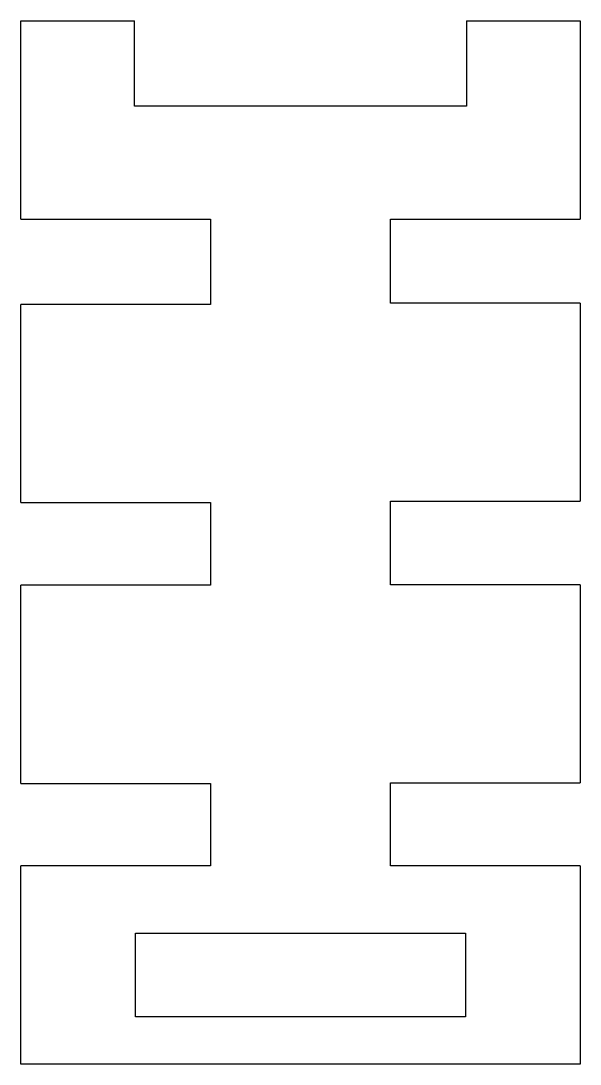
# Model space of a CAD drawing. Extents: x -59 to 59, y -110 to 110.
import ezdxf

# ---------------------------------------------------------------- set-up
doc = ezdxf.new("R2010")
doc.units = 0
doc.layers.get('0').update_dxf_attribs({"linetype": 'continuous'})

# ---------------------------------------------------------------- blocks, each defined once
blk = doc.blocks.new('SKETCH')
at = {"color": 7}
for p, q in [((-59, 68.2), (-59, 110)), ((-59, 110), (-35, 110)), ((-35, 92), (-35, 110)), ((35, 110), (35, 92)), ((35, 110), (59, 110)), ((59, 110), (59, 68.2)), ((35, 92), (-35, 92)), ((-59, 68.2), (-19, 68.2)), ((-19, 68.2), (-19, 50.2)), ((19, 68.2), (59, 68.2)), ((19, 50.5), (19, 68.2)), ((-59, 8.4), (-59, 50.2)), ((-19, 50.2), (-59, 50.2)), ((59, 50.5), (19, 50.5)), ((59, 50.5), (59, 8.7)), ((-59, 8.4), (-19, 8.4)), ((-19, 8.4), (-19, -9)), ((19, 8.7), (59, 8.7)), ((19, -8.9), (19, 8.7)), ((-59, -50.8), (-59, -9)), ((-19, -9), (-59, -9)), ((59, -8.9), (19, -8.9)), ((59, -8.9), (59, -50.7)), ((-59, -50.8), (-19, -50.8)), ((-19, -50.8), (-19, -68.2)), ((19, -50.7), (59, -50.7)), ((19, -68.2), (19, -50.7)), ((-59, -110), (-59, -68.2)), ((-19, -68.2), (-59, -68.2)), ((59, -68.2), (19, -68.2)), ((59, -68.2), (59, -110)), ((-34.8, -82.4), (34.8, -82.4)), ((-34.8, -100), (-34.8, -82.4)), ((34.8, -82.4), (34.8, -100)), ((34.8, -100), (-34.8, -100)), ((59, -110), (-59, -110))]:
    blk.add_line(p, q, dxfattribs=at)

msp = doc.modelspace()

# ---------------------------------------------------------------- block references
at = {"color": 7}
msp.add_blockref('SKETCH', (0, 0), dxfattribs=at)

doc.saveas('drawing.dxf')
